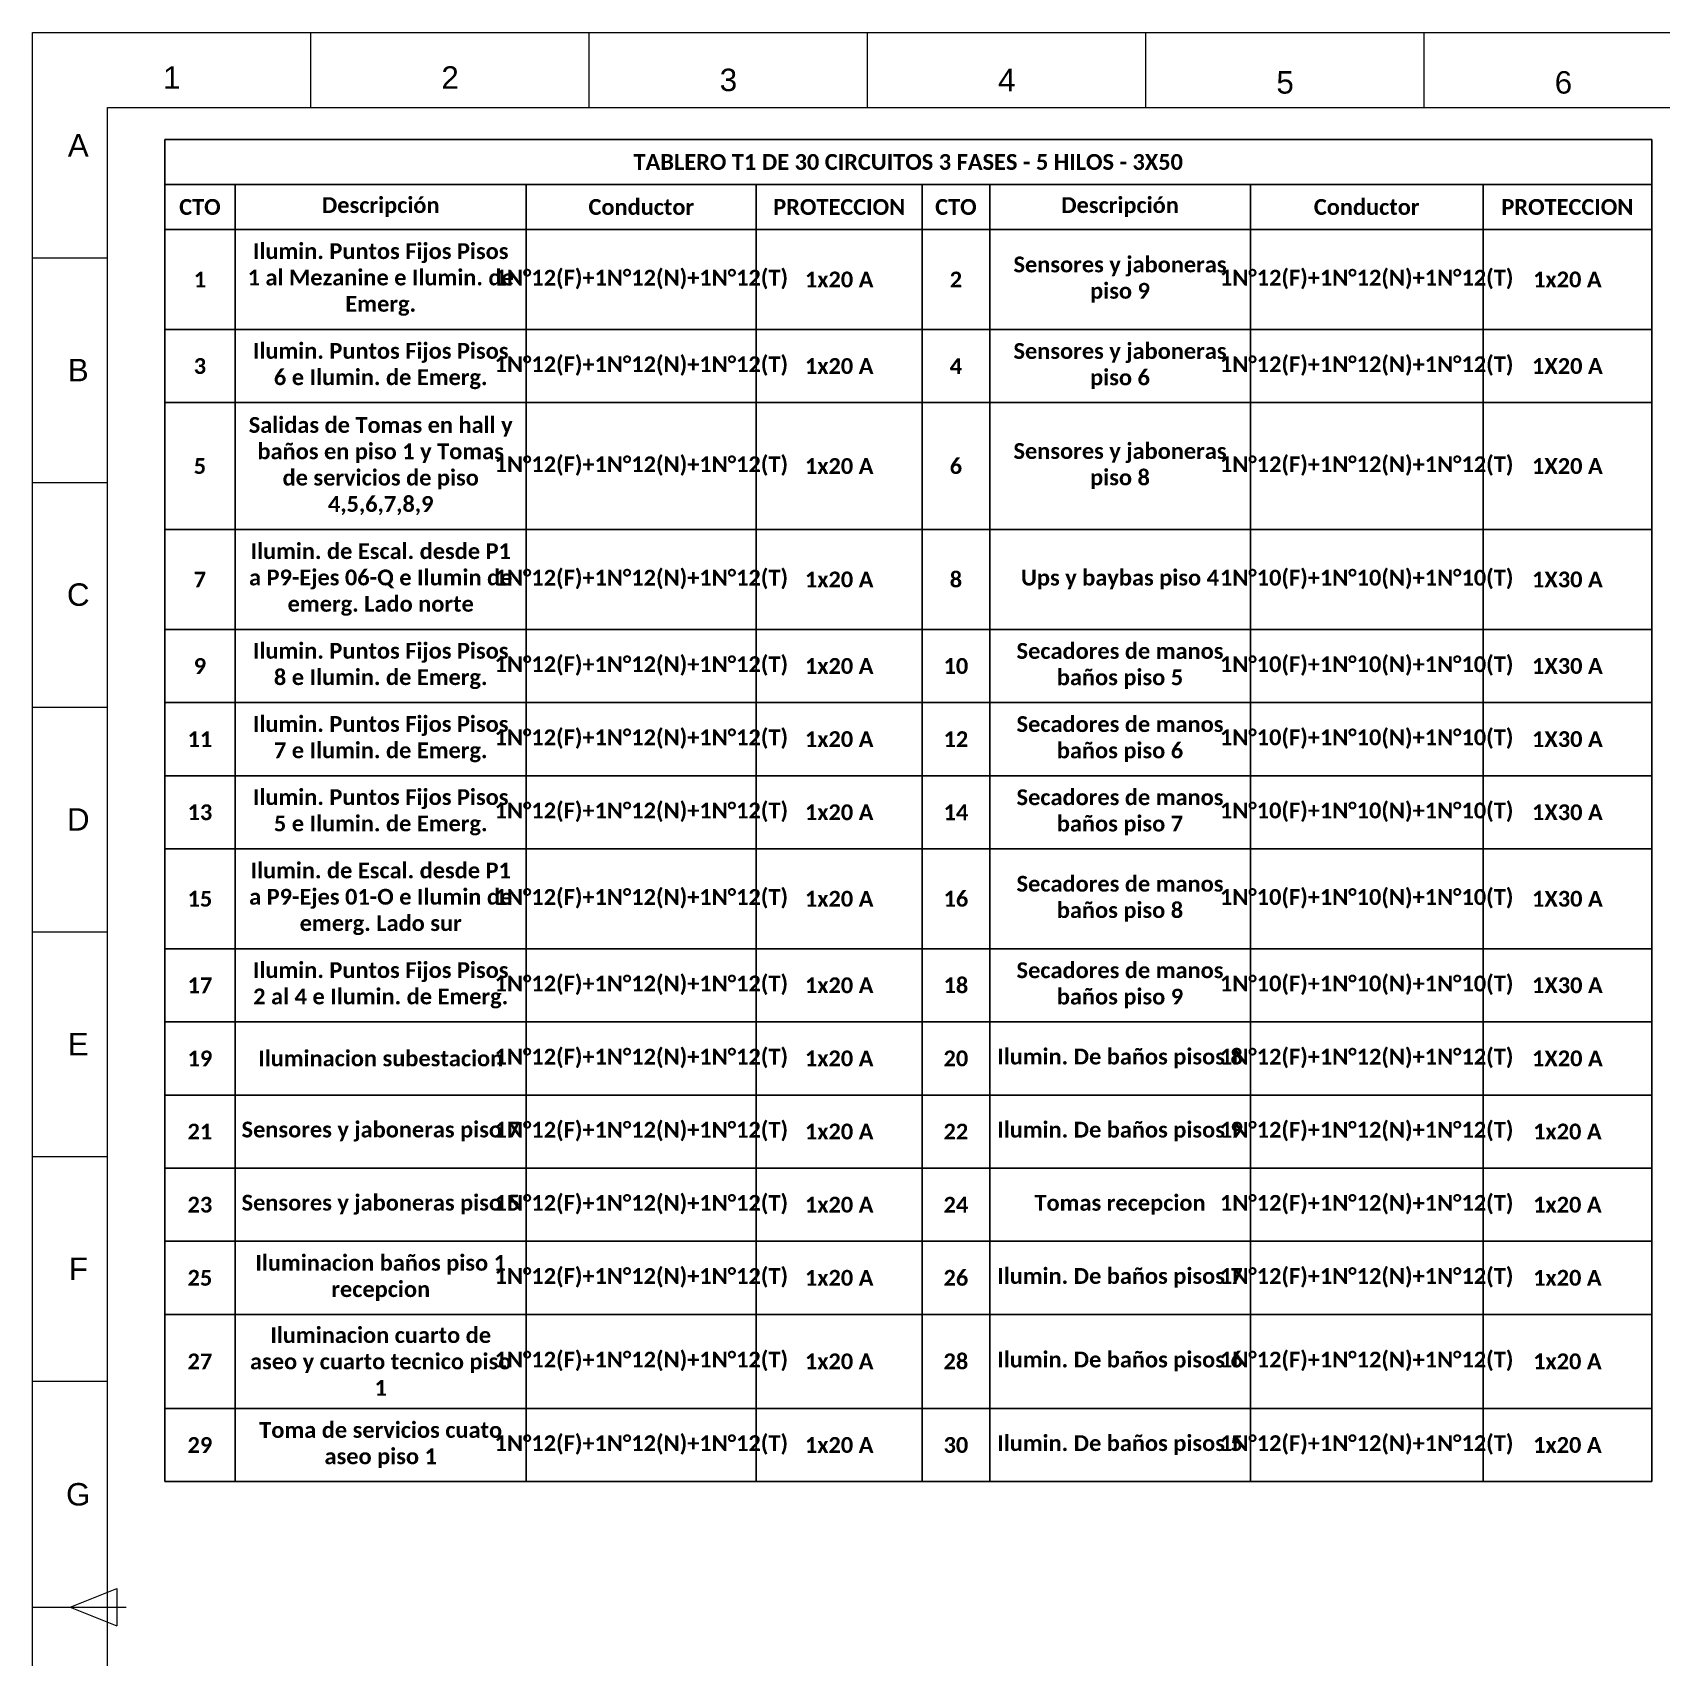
# Paper-space layout 'CUADRO DE CARGAS' of a CAD drawing. Header units: millimetres. Extents: x -541 to 452, y 214 to 916.
# Drawn here: x -541.2 to -178, y 554 to 916.3 of the extents above; entities that cross this region are included whole.
import ezdxf

# ---------------------------------------------------------------- set-up
doc = ezdxf.new("R2010")
doc.units = ezdxf.units.MM
doc.layers.add('-CN-GYD-CAJETIN-A0', color=7, linetype='Continuous', lineweight=5)
doc.layers.add('TEXTOS', color=7, linetype='Continuous', lineweight=20)
doc.styles.add('Annotative', font='arial.ttf')
doc.styles.get("Standard").update_dxf_attribs({"font": 'arial.ttf'})

# ---------------------------------------------------------------- blocks, each defined once
blk = doc.blocks.new('CAJETIN-A1')
at = {"layer": '-CN-GYD-CAJETIN-A0'}
for p, q in [((-788.43, 580.71), (-788.43, 594.85)), ((-735.86, 580.71), (-735.86, 594.85)), ((-683.29, 580.71), (-683.29, 594.85)), ((-630.71, 580.71), (-630.71, 594.85)), ((-578.14, 580.71), (-578.14, 594.85)), ((-826.85, 552.24), (-841, 552.24)), ((-826.85, 509.8), (-841, 509.8)), ((-826.85, 467.36), (-841, 467.36)), ((-826.85, 424.92), (-841, 424.92)), ((-826.85, 382.48), (-841, 382.48)), ((-826.85, 340.04), (-841, 340.04)), ((-833.93, 297.43), (-825.09, 300.96)), ((-825.09, 300.96), (-825.09, 293.89)), ((-841, 297.43), (-823.32, 297.43)), ((-833.93, 297.43), (-825.09, 293.89))]:
    blk.add_line(p, q, dxfattribs=at)
for points in [[(-841, 0), (-841, 594.85), (0, 594.85), (0, 0)], [(-826.85, 14.15), (-826.85, 580.71), (-14.15, 580.71), (-14.15, 14.15)]]:
    blk.add_lwpolyline(points, close=True, dxfattribs=at)
at = {"layer": '-CN-GYD-CAJETIN-A0', "char_height": 4.24, "attachment_point": 5, "style": 'Annotative'}
for s, insert in [('1', (-814.71, 586.37)), ('2', (-762.14, 586.37)), ('3', (-709.57, 585.89)), ('4', (-657, 585.89)), ('6', (-551.86, 585.42)), ('5', (-604.43, 585.42)), ('A', (-832.37, 573.55)), ('B', (-832.37, 531.11)), ('C', (-832.37, 488.67)), ('D', (-832.37, 446.23)), ('E', (-832.37, 403.79)), ('F', (-832.37, 361.35)), ('G', (-832.37, 318.73))]:
    blk.add_mtext(s, dxfattribs=dict(at, insert=insert))
at = {"layer": '-CN-GYD-CAJETIN-A0', "style": 'Annotative'}
for tag, p in [('AREA', (-138.92, 46.56)), ('FASE', (-96.97, 46.56)), ('NOM-PLANO', (-138.87, 18.32)), ('REV-N°', (-54.37, 18.15))]:
    blk.add_attdef(tag, p, '', height=2.5, dxfattribs=at)
blk = doc.blocks.new('*T129')
at = {"layer": 'TEXTOS', "linetype": 'ByBlock', "lineweight": -2, "transparency": 16777216}
for p, q in [((0, 0), (331.54, 0)), ((0, 0), (0, -299.22)), ((0, -9.98), (331.54, -9.98)), ((15.68, -9.98), (15.68, -299.22)), ((80.62, -9.98), (80.62, -299.22)), ((131.89, -9.98), (131.89, -299.22)), ((168.87, -9.98), (168.87, -299.22)), ((183.94, -9.98), (183.94, -299.22)), ((242.05, -9.98), (242.05, -299.22)), ((293.94, -9.98), (293.94, -299.22)), ((331.54, -9.98), (331.54, -299.22)), ((0, -20.05), (331.54, -20.05)), ((0, -42.33), (331.54, -42.33)), ((0, -58.64), (331.54, -58.64)), ((0, -86.94), (331.54, -86.94)), ((0, -109.22), (331.54, -109.22)), ((0, -125.53), (331.54, -125.53)), ((0, -141.83), (331.54, -141.83)), ((0, -158.14), (331.54, -158.14)), ((0, -180.42), (331.54, -180.42)), ((0, -196.72), (331.54, -196.72)), ((0, -213.03), (331.54, -213.03)), ((0, -229.34), (331.54, -229.34)), ((0, -245.64), (331.54, -245.64)), ((0, -261.95), (331.54, -261.95)), ((0, -282.92), (331.54, -282.92)), ((0, -299.22), (331.54, -299.22))]:
    blk.add_line(p, q, dxfattribs=at)
at = {"layer": 'TEXTOS', "color": 0, "linetype": 'ByBlock', "lineweight": -2, "transparency": 16777216}
blk.add_line((331.54, 0), (331.54, -9.98), dxfattribs=at)
at = {"layer": 'TEXTOS', "color": 0, "transparency": 16777216, "attachment_point": 5}
for s, insert, char_height, width in [('{\\fCalibri|b1|i0|c0;\\c0;TABLERO T1 DE 30 CIRCUITOS 3 FASES - 5 HILOS - 3X50  ', (165.77, -4.99), 3.5228, 326.253), ('{\\fCalibri|b1|i0|c0;\\c0;CTO', (7.84, -15.02), 3.5228, 10.3958), ('{\\fCalibri|b1|i0|c0;\\c0;Descripción ', (48.15, -15.02), 3.5228, 59.6562), ('{\\fCalibri|b1|i0|c0;\\c0;Conductor', (106.26, -15.02), 3.5228, 45.9859), ('{\\fCalibri|b1|i0|c0;\\c0;PROTECCION', (150.38, -15.02), 3.5228, 31.6942), ('{\\fCalibri|b1|i0|c0;\\c0;CTO', (176.4, -15.02), 3.5228, 9.7882), ('{\\fCalibri|b1|i0|c0;\\c0;Descripción ', (212.99, -15.02), 3.5228, 52.821), ('{\\fCalibri|b1|i0|c0;\\c0;Conductor', (267.99, -15.02), 3.5228, 46.6072), ('{\\fCalibri|b1|i0|c0;\\c0;PROTECCION', (312.74, -15.02), 3.5228, 32.3155), ('{\\fCalibri|b1|i0|c0;\\c0;Ilumin. Puntos Fijos Pisos 1 al Mezanine e Ilumin. de Emerg.', (48.15, -31.19), 3.5228, 59.6562), ('{\\fCalibri|b1|i0|c0;\\c0;1N°12(F)+1N°12(N)+1N°12(T)', (106.26, -31.19), 3.5228, 45.9859), ('{\\fCalibri|b1|i0|c0;\\c0;Sensores y jaboneras piso 9', (212.99, -31.19), 3.5228, 52.821), ('{\\fCalibri|b1|i0|c0;\\c0;1N°12(F)+1N°12(N)+1N°12(T)', (267.99, -31.19), 3.5228, 46.6072), ('{\\fCalibri|b1|i0|c0;\\c0;1', (7.84, -31.19), 3.5228, 10.3958), ('{\\fCalibri|b1|i0|c0;\\c0;1x20 A', (150.38, -31.19), 3.5228, 31.6942), ('{\\fCalibri|b1|i0|c0;\\c0;2', (176.4, -31.19), 3.5228, 9.7882), ('{\\fCalibri|b1|i0|c0;\\c0;1x20 A', (312.74, -31.19), 3.5228, 32.3155), ('{\\fCalibri|b1|i0|c0;\\c0;Ilumin. Puntos Fijos Pisos 6 e Ilumin. de Emerg.', (48.15, -50.49), 3.5228, 59.6562), ('{\\fCalibri|b1|i0|c0;\\c0;Sensores y jaboneras piso 6', (212.99, -50.49), 3.5228, 52.821), ('{\\fCalibri|b1|i0|c0;\\c0;3', (7.84, -50.49), 3.5228, 10.3958), ('{\\fCalibri|b1|i0|c0;\\c0;1N°12(F)+1N°12(N)+1N°12(T)', (106.26, -50.49), 3.5228, 45.9859), ('{\\fCalibri|b1|i0|c0;\\c0;1x20 A', (150.38, -50.49), 3.5228, 31.6942), ('{\\fCalibri|b1|i0|c0;\\c0;4', (176.4, -50.49), 3.5228, 9.7882), ('{\\fCalibri|b1|i0|c0;\\c0;1N°12(F)+1N°12(N)+1N°12(T)', (267.99, -50.49), 3.5228, 46.6072), ('{\\fCalibri|b1|i0|c0;\\c0;1X20 A', (312.74, -50.49), 3.5228, 32.3155), ('{\\fCalibri|b1|i0|c0;\\c0;Salidas de Tomas en hall y baños en piso 1 y Tomas de servicios de piso 4,5,6,7,8,9', (48.15, -72.79), 3.52277, 59.6562), ('{\\fCalibri|b1|i0|c0;\\c0;Sensores y jaboneras piso 8', (212.99, -72.79), 3.5228, 52.821), ('{\\fCalibri|b1|i0|c0;\\c0;5', (7.84, -72.79), 3.5228, 10.3958), ('{\\fCalibri|b1|i0|c0;\\c0;1N°12(F)+1N°12(N)+1N°12(T)', (106.26, -72.79), 3.5228, 45.9859), ('{\\fCalibri|b1|i0|c0;\\c0;1x20 A', (150.38, -72.79), 3.5228, 31.6942), ('{\\fCalibri|b1|i0|c0;\\c0;6', (176.4, -72.79), 3.5228, 9.7882), ('{\\fCalibri|b1|i0|c0;\\c0;1N°12(F)+1N°12(N)+1N°12(T)', (267.99, -72.79), 3.5228, 46.6072), ('{\\fCalibri|b1|i0|c0;\\c0;1X20 A', (312.74, -72.79), 3.5228, 32.3155), ('{\\fCalibri|b1|i0|c0;\\c0;Ilumin. de Escal. desde P1 a P9-Ejes 06-Q e Ilumin de emerg. Lado norte', (48.15, -98.08), 3.5228, 59.6562), ('{\\fCalibri|b1|i0|c0;\\c0;7', (7.84, -98.08), 3.5228, 10.3958), ('{\\fCalibri|b1|i0|c0;\\c0;1N°12(F)+1N°12(N)+1N°12(T)', (106.26, -98.08), 3.5228, 45.9859), ('{\\fCalibri|b1|i0|c0;\\c0;1x20 A', (150.38, -98.08), 3.5228, 31.6942), ('{\\fCalibri|b1|i0|c0;\\c0;8', (176.4, -98.08), 3.5228, 9.7882), ('{\\fCalibri|b1|i0|c0;\\c0;Ups y baybas piso 4', (212.99, -98.08), 3.5228, 52.821), ('{\\fCalibri|b1|i0|c0;\\c0;1N°10(F)+1N°10(N)+1N°10(T)', (267.99, -98.08), 3.5228, 46.6072), ('{\\fCalibri|b1|i0|c0;\\c0;1X30 A', (312.74, -98.08), 3.5228, 32.3155), ('{\\fCalibri|b1|i0|c0;\\c0;Ilumin. Puntos Fijos Pisos 8 e Ilumin. de Emerg.', (48.15, -117.37), 3.5228, 59.6562), ('{\\fCalibri|b1|i0|c0;\\c0;Secadores de manos baños piso 5', (212.99, -117.37), 3.5228, 52.821), ('{\\fCalibri|b1|i0|c0;\\c0;9', (7.84, -117.37), 3.5228, 10.3958), ('{\\fCalibri|b1|i0|c0;\\c0;1N°12(F)+1N°12(N)+1N°12(T)', (106.26, -117.37), 3.5228, 45.9859), ('{\\fCalibri|b1|i0|c0;\\c0;1x20 A', (150.38, -117.37), 3.5228, 31.6942), ('{\\fCalibri|b1|i0|c0;\\c0;10', (176.4, -117.37), 3.5228, 9.7882), ('{\\fCalibri|b1|i0|c0;\\c0;1N°10(F)+1N°10(N)+1N°10(T)', (267.99, -117.37), 3.5228, 46.6072), ('{\\fCalibri|b1|i0|c0;\\c0;1X30 A', (312.74, -117.37), 3.5228, 32.3155), ('{\\fCalibri|b1|i0|c0;\\c0;Ilumin. Puntos Fijos Pisos 7 e Ilumin. de Emerg.', (48.15, -133.68), 3.5228, 59.6562), ('{\\fCalibri|b1|i0|c0;\\c0;Secadores de manos baños piso 6', (212.99, -133.68), 3.5228, 52.821), ('{\\fCalibri|b1|i0|c0;\\c0;11', (7.84, -133.68), 3.5228, 10.3958), ('{\\fCalibri|b1|i0|c0;\\c0;1N°12(F)+1N°12(N)+1N°12(T)', (106.26, -133.68), 3.5228, 45.9859), ('{\\fCalibri|b1|i0|c0;\\c0;1x20 A', (150.38, -133.68), 3.5228, 31.6942), ('{\\fCalibri|b1|i0|c0;\\c0;12', (176.4, -133.68), 3.5228, 9.7882), ('{\\fCalibri|b1|i0|c0;\\c0;1N°10(F)+1N°10(N)+1N°10(T)', (267.99, -133.68), 3.5228, 46.6072), ('{\\fCalibri|b1|i0|c0;\\c0;1X30 A', (312.74, -133.68), 3.5228, 32.3155), ('{\\fCalibri|b1|i0|c0;\\c0;Ilumin. Puntos Fijos Pisos 5 e Ilumin. de Emerg.', (48.15, -149.99), 3.5228, 59.6562), ('{\\fCalibri|b1|i0|c0;\\c0;Secadores de manos baños piso 7', (212.99, -149.99), 3.5228, 52.821), ('{\\fCalibri|b1|i0|c0;\\c0;13', (7.84, -149.99), 3.5228, 10.3958), ('{\\fCalibri|b1|i0|c0;\\c0;1N°12(F)+1N°12(N)+1N°12(T)', (106.26, -149.99), 3.5228, 45.9859), ('{\\fCalibri|b1|i0|c0;\\c0;1x20 A', (150.38, -149.99), 3.5228, 31.6942), ('{\\fCalibri|b1|i0|c0;\\c0;14', (176.4, -149.99), 3.5228, 9.7882), ('{\\fCalibri|b1|i0|c0;\\c0;1N°10(F)+1N°10(N)+1N°10(T)', (267.99, -149.99), 3.5228, 46.6072), ('{\\fCalibri|b1|i0|c0;\\c0;1X30 A', (312.74, -149.99), 3.5228, 32.3155), ('{\\fCalibri|b1|i0|c0;\\c0;Ilumin. de Escal. desde P1 a P9-Ejes 01-O e Ilumin de emerg. Lado sur', (48.15, -169.28), 3.5228, 59.6562), ('{\\fCalibri|b1|i0|c0;\\c0;1N°12(F)+1N°12(N)+1N°12(T)', (106.26, -169.28), 3.5228, 45.9859), ('{\\fCalibri|b1|i0|c0;\\c0;Secadores de manos baños piso 8', (212.99, -169.28), 3.5228, 52.821), ('{\\fCalibri|b1|i0|c0;\\c0;1N°10(F)+1N°10(N)+1N°10(T)', (267.99, -169.28), 3.5228, 46.6072), ('{\\fCalibri|b1|i0|c0;\\c0;15', (7.84, -169.28), 3.5228, 10.3958), ('{\\fCalibri|b1|i0|c0;\\c0;1x20 A', (150.38, -169.28), 3.5228, 31.6942), ('{\\fCalibri|b1|i0|c0;\\c0;16', (176.4, -169.28), 3.5228, 9.7882), ('{\\fCalibri|b1|i0|c0;\\c0;1X30 A', (312.74, -169.28), 3.5228, 32.3155), ('{\\fCalibri|b1|i0|c0;\\c0;Ilumin. Puntos Fijos Pisos 2 al 4 e Ilumin. de Emerg.', (48.15, -188.57), 3.5228, 59.6562), ('{\\fCalibri|b1|i0|c0;\\c0;Secadores de manos baños piso 9', (212.99, -188.57), 3.5228, 52.821), ('{\\fCalibri|b1|i0|c0;\\c0;17', (7.84, -188.57), 3.5228, 10.3958), ('{\\fCalibri|b1|i0|c0;\\c0;1N°12(F)+1N°12(N)+1N°12(T)', (106.26, -188.57), 3.5228, 45.9859), ('{\\fCalibri|b1|i0|c0;\\c0;1x20 A', (150.38, -188.57), 3.5228, 31.6942), ('{\\fCalibri|b1|i0|c0;\\c0;18', (176.4, -188.57), 3.5228, 9.7882), ('{\\fCalibri|b1|i0|c0;\\c0;1N°10(F)+1N°10(N)+1N°10(T)', (267.99, -188.57), 3.5228, 46.6072), ('{\\fCalibri|b1|i0|c0;\\c0;1X30 A', (312.74, -188.57), 3.5228, 32.3155), ('{\\fCalibri|b1|i0|c0;\\c0;19', (7.84, -204.88), 3.5228, 10.3958), ('{\\fCalibri|b1|i0|c0;\\c0;Iluminacion subestacion', (48.15, -204.88), 3.5228, 59.6562), ('{\\fCalibri|b1|i0|c0;\\c0;1N°12(F)+1N°12(N)+1N°12(T)', (106.26, -204.88), 3.5228, 45.9859), ('{\\fCalibri|b1|i0|c0;\\c0;1x20 A', (150.38, -204.88), 3.5228, 31.6942), ('{\\fCalibri|b1|i0|c0;\\c0;20', (176.4, -204.88), 3.5228, 9.7882), ('{\\fCalibri|b1|i0|c0;\\c0;Ilumin. De baños pisos 8', (212.99, -204.88), 3.5228, 52.821), ('{\\fCalibri|b1|i0|c0;\\c0;1N°12(F)+1N°12(N)+1N°12(T)', (267.99, -204.88), 3.5228, 46.6072), ('{\\fCalibri|b1|i0|c0;\\c0;1X20 A', (312.74, -204.88), 3.5228, 32.3155), ('{\\fCalibri|b1|i0|c0;\\c0;21', (7.84, -221.18), 3.5228, 10.3958), ('{\\fCalibri|b1|i0|c0;\\c0;Sensores y jaboneras piso 7', (48.15, -221.18), 3.5228, 59.6562), ('{\\fCalibri|b1|i0|c0;\\c0;1N°12(F)+1N°12(N)+1N°12(T)', (106.26, -221.18), 3.5228, 45.9859), ('{\\fCalibri|b1|i0|c0;\\c0;1x20 A', (150.38, -221.18), 3.5228, 31.6942), ('{\\fCalibri|b1|i0|c0;\\c0;22', (176.4, -221.18), 3.5228, 9.7882), ('{\\fCalibri|b1|i0|c0;\\c0;Ilumin. De baños pisos 9', (212.99, -221.18), 3.5228, 52.821), ('{\\fCalibri|b1|i0|c0;\\c0;1N°12(F)+1N°12(N)+1N°12(T)', (267.99, -221.18), 3.5228, 46.6072), ('{\\fCalibri|b1|i0|c0;\\c0;1x20 A', (312.74, -221.18), 3.5228, 32.3155), ('{\\fCalibri|b1|i0|c0;\\c0;23', (7.84, -237.49), 3.5228, 10.3958), ('{\\fCalibri|b1|i0|c0;\\c0;Sensores y jaboneras piso 5', (48.15, -237.49), 3.5228, 59.6562), ('{\\fCalibri|b1|i0|c0;\\c0;1N°12(F)+1N°12(N)+1N°12(T)', (106.26, -237.49), 3.5228, 45.9859), ('{\\fCalibri|b1|i0|c0;\\c0;1x20 A', (150.38, -237.49), 3.5228, 31.6942), ('{\\fCalibri|b1|i0|c0;\\c0;24', (176.4, -237.49), 3.5228, 9.7882), ('{\\fCalibri|b1|i0|c0;\\c0;Tomas recepcion', (212.99, -237.49), 3.5228, 52.821), ('{\\fCalibri|b1|i0|c0;\\c0;1N°12(F)+1N°12(N)+1N°12(T)', (267.99, -237.49), 3.5228, 46.6072), ('{\\fCalibri|b1|i0|c0;\\c0;1x20 A', (312.74, -237.49), 3.5228, 32.3155), ('{\\fCalibri|b1|i0|c0;\\c0;Iluminacion baños piso 1 recepcion', (48.15, -253.8), 3.5228, 59.6562), ('{\\fCalibri|b1|i0|c0;\\c0;25', (7.84, -253.8), 3.5228, 10.3958), ('{\\fCalibri|b1|i0|c0;\\c0;1N°12(F)+1N°12(N)+1N°12(T)', (106.26, -253.8), 3.5228, 45.9859), ('{\\fCalibri|b1|i0|c0;\\c0;1x20 A', (150.38, -253.8), 3.5228, 31.6942), ('{\\fCalibri|b1|i0|c0;\\c0;26', (176.4, -253.8), 3.5228, 9.7882), ('{\\fCalibri|b1|i0|c0;\\c0;Ilumin. De baños pisos 7', (212.99, -253.8), 3.5228, 52.821), ('{\\fCalibri|b1|i0|c0;\\c0;1N°12(F)+1N°12(N)+1N°12(T)', (267.99, -253.8), 3.5228, 46.6072), ('{\\fCalibri|b1|i0|c0;\\c0;1x20 A', (312.74, -253.8), 3.5228, 32.3155), ('{\\fCalibri|b1|i0|c0;\\c0;Iluminacion cuarto de aseo y cuarto tecnico piso 1', (48.15, -272.43), 3.5228, 59.6562), ('{\\fCalibri|b1|i0|c0;\\c0;27', (7.84, -272.43), 3.5228, 10.3958), ('{\\fCalibri|b1|i0|c0;\\c0;1N°12(F)+1N°12(N)+1N°12(T)', (106.26, -272.43), 3.5228, 45.9859), ('{\\fCalibri|b1|i0|c0;\\c0;1x20 A', (150.38, -272.43), 3.5228, 31.6942), ('{\\fCalibri|b1|i0|c0;\\c0;28', (176.4, -272.43), 3.5228, 9.7882), ('{\\fCalibri|b1|i0|c0;\\c0;Ilumin. De baños pisos 6', (212.99, -272.43), 3.5228, 52.821), ('{\\fCalibri|b1|i0|c0;\\c0;1N°12(F)+1N°12(N)+1N°12(T)', (267.99, -272.43), 3.5228, 46.6072), ('{\\fCalibri|b1|i0|c0;\\c0;1x20 A', (312.74, -272.43), 3.5228, 32.3155), ('{\\fCalibri|b1|i0|c0;\\c0;Toma de servicios cuato aseo piso 1', (48.15, -291.07), 3.5228, 59.6562), ('{\\fCalibri|b1|i0|c0;\\c0;29', (7.84, -291.07), 3.5228, 10.3958), ('{\\fCalibri|b1|i0|c0;\\c0;1N°12(F)+1N°12(N)+1N°12(T)', (106.26, -291.07), 3.5228, 45.9859), ('{\\fCalibri|b1|i0|c0;\\c0;1x20 A', (150.38, -291.07), 3.5228, 31.6942), ('{\\fCalibri|b1|i0|c0;\\c0;30', (176.4, -291.07), 3.5228, 9.7882), ('{\\fCalibri|b1|i0|c0;\\c0;Ilumin. De baños pisos 5', (212.99, -291.07), 3.5228, 52.821), ('{\\fCalibri|b1|i0|c0;\\c0;1N°12(F)+1N°12(N)+1N°12(T)', (267.99, -291.07), 3.5228, 46.6072), ('{\\fCalibri|b1|i0|c0;\\c0;1x20 A', (312.74, -291.07), 3.5228, 32.3155)]:
    blk.add_mtext(s, dxfattribs=dict(at, insert=insert, char_height=char_height, width=width))

psp = doc.layouts.new('CUADRO DE CARGAS')

# ---------------------------------------------------------------- block references
at = {"layer": '-CN-GYD-CAJETIN-A0', "xscale": 1.180501544812831, "yscale": 1.180501544812831, "zscale": 1.180501544812831}
psp.add_blockref('CAJETIN-A1', (451.58, 214.05), dxfattribs=at)
psp.add_blockref('*T129', (-511.75, 892.4))

doc.saveas('drawing.dxf')
